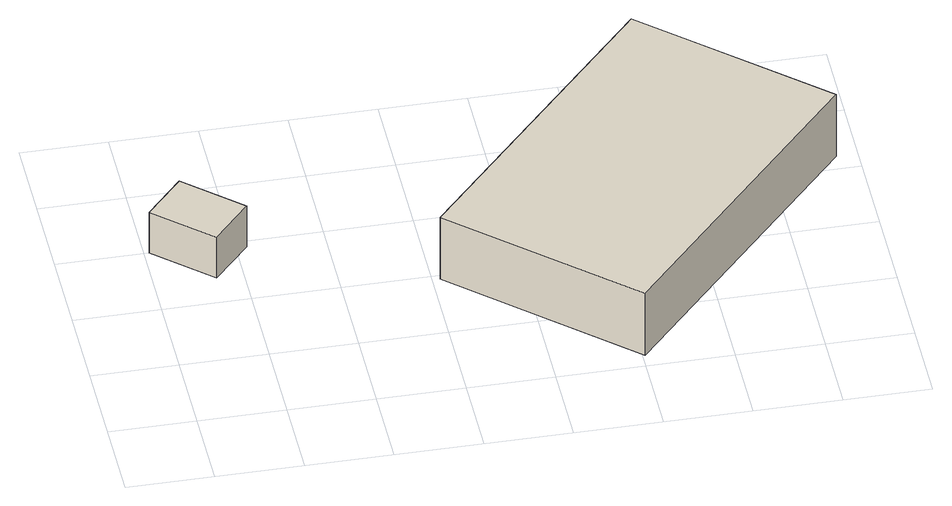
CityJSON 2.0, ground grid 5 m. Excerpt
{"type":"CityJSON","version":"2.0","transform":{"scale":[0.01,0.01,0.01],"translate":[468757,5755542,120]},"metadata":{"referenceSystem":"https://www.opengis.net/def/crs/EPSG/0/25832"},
"CityObjects":{
"building1":{"type":"Building","attributes":{"Gemeindeschluessel":"05711000","BezugspunktDach":"2000","function":"31001_2523","measuredHeight":2.83},"address":[{"country":"Germany","locality":"Bielefeld","thoroughfareNumber":"30","thoroughfareName":"Westkampweg"}],"geometry":[{"type":"Solid","lod":"1","boundaries":[[[[0,1,2,3]],[[4,5,6,7]],[[4,7,3,2]],[[5,4,2,1]],[[6,5,1,0]],[[7,6,0,3]]]]}]},
"building2":{"type":"Building","attributes":{"Gemeindeschluessel":"05711000","BezugspunktDach":"2000","function":"31001_2522","measuredHeight":4.33},"address":[{"country":"Germany","locality":"Bielefeld","thoroughfareNumber":"30","thoroughfareName":"Westkampweg"}],"geometry":[{"type":"Solid","lod":"1","boundaries":[[[[8,9,10,11]],[[12,13,14,15]],[[12,15,11,10]],[[13,12,10,9]],[[14,13,9,8]],[[15,14,8,11]]]]}]}
},
"vertices":[
[243,1740,337],[29,1502,337],[348,1214,337],[562,1452,337],[348,1214,54],[29,1502,54],[243,1740,54],[562,1452,54],
[2904,2463,499],[1542,951,499],[2511,77,499],[3874,1591,499],[2511,77,67],[1542,951,67],[2904,2463,67],[3874,1591,67]
]}
